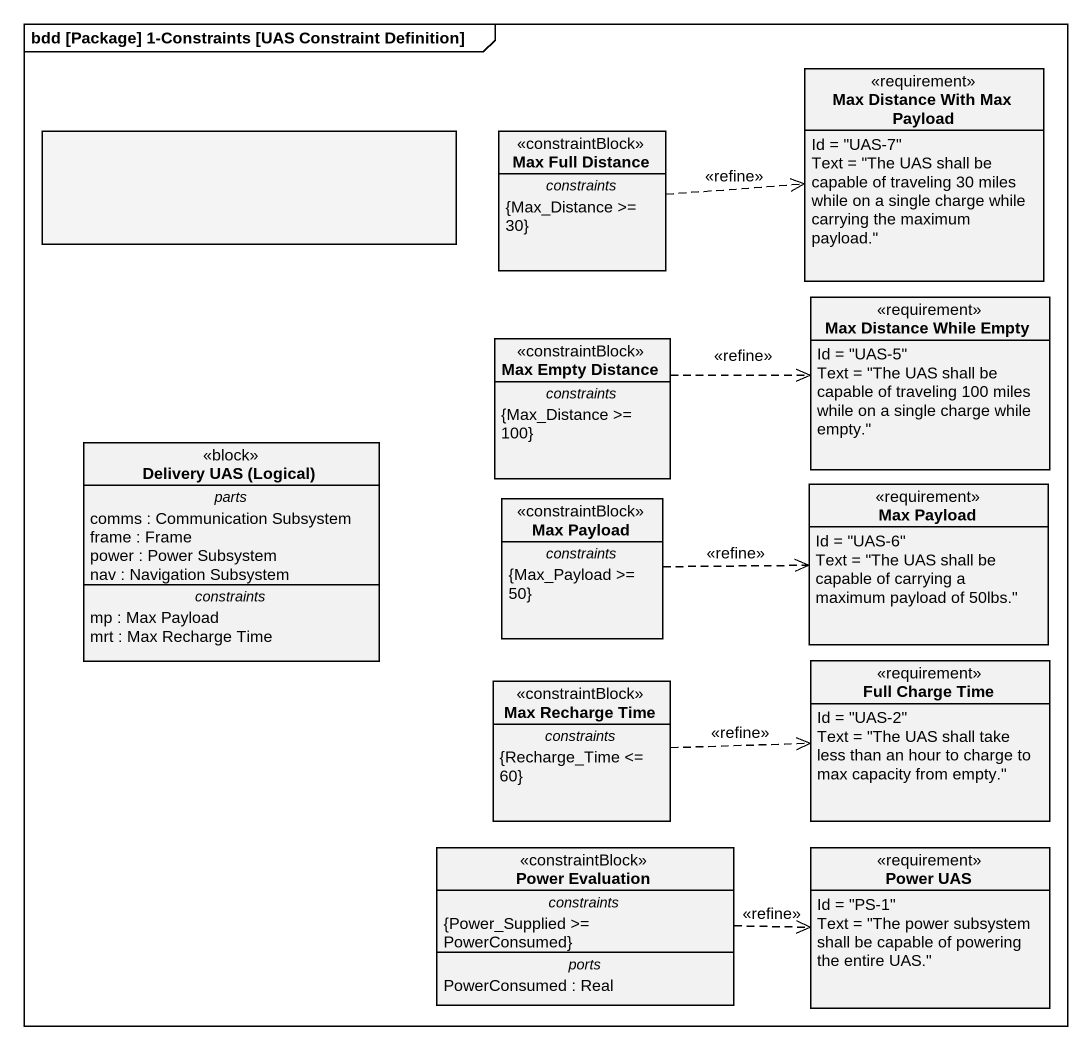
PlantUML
@startuml
mainframe bdd [Package] 1-Constraints [UAS Constraint Definition]
allowmixing
hide circle
hide empty members
class "Max Distance With Max Payload" as Max_Distance_With_Max <<requirement>> {
  Id = "UAS-7"
  Text = "The UAS shall be capable of traveling 30 miles while on a single charge while carrying the maximum payload."
}
rectangle " " as rectangle1 #F4F4F4
class "Max Full Distance" as Max_Full_Distance <<constraintBlock>> {
  -- constraints --
  {Max_Distance >= 30}
}
class "Max Empty Distance" as Max_Empty_Distance <<constraintBlock>> {
  -- constraints --
  {Max_Distance >= 100}
}
class "Max Distance While Empty" as Max_Distance_While_Empty <<requirement>> {
  Id = "UAS-5"
  Text = "The UAS shall be capable of traveling 100 miles while on a single charge while empty."
}
class "Delivery UAS (Logical)" as Delivery_UAS_Logical <<block>> {
  -- parts --
  comms : Communication Subsystem
  frame : Frame
  power : Power Subsystem
  nav : Navigation Subsystem
  -- constraints --
  mp : Max Payload
  mrt : Max Recharge Time
}
class "Max Payload" as Max_Payload <<requirement>> {
  Id = "UAS-6"
  Text = "The UAS shall be capable of carrying a maximum payload of 50lbs."
}
class "Max Payload" as Max_Payload_2 <<constraintBlock>> {
  -- constraints --
  {Max_Payload >= 50}
}
class "Max Recharge Time" as Max_Recharge_Time <<constraintBlock>> {
  -- constraints --
  {Recharge_Time <= 60}
}
class "Full Charge Time" as Full_Charge_Time <<requirement>> {
  Id = "UAS-2"
  Text = "The UAS shall take less than an hour to charge to max capacity from empty."
}
class "Power Evaluation" as Power_Evaluation <<constraintBlock>> {
  -- constraints --
  {Power_Supplied >= PowerConsumed}
  -- ports --
  PowerConsumed : Real
}
class "Power UAS" as Power_UAS <<requirement>> {
  Id = "PS-1"
  Text = "The power subsystem shall be capable of powering the entire UAS."
}
Max_Full_Distance .right.> Max_Distance_With_Max : <<refine>>
Max_Empty_Distance .right.> Max_Distance_While_Empty : <<refine>>
Max_Payload_2 .right.> Max_Payload : <<refine>>
Max_Recharge_Time .right.> Full_Charge_Time : <<refine>>
Power_Evaluation .right.> Power_UAS : <<refine>>
@enduml
